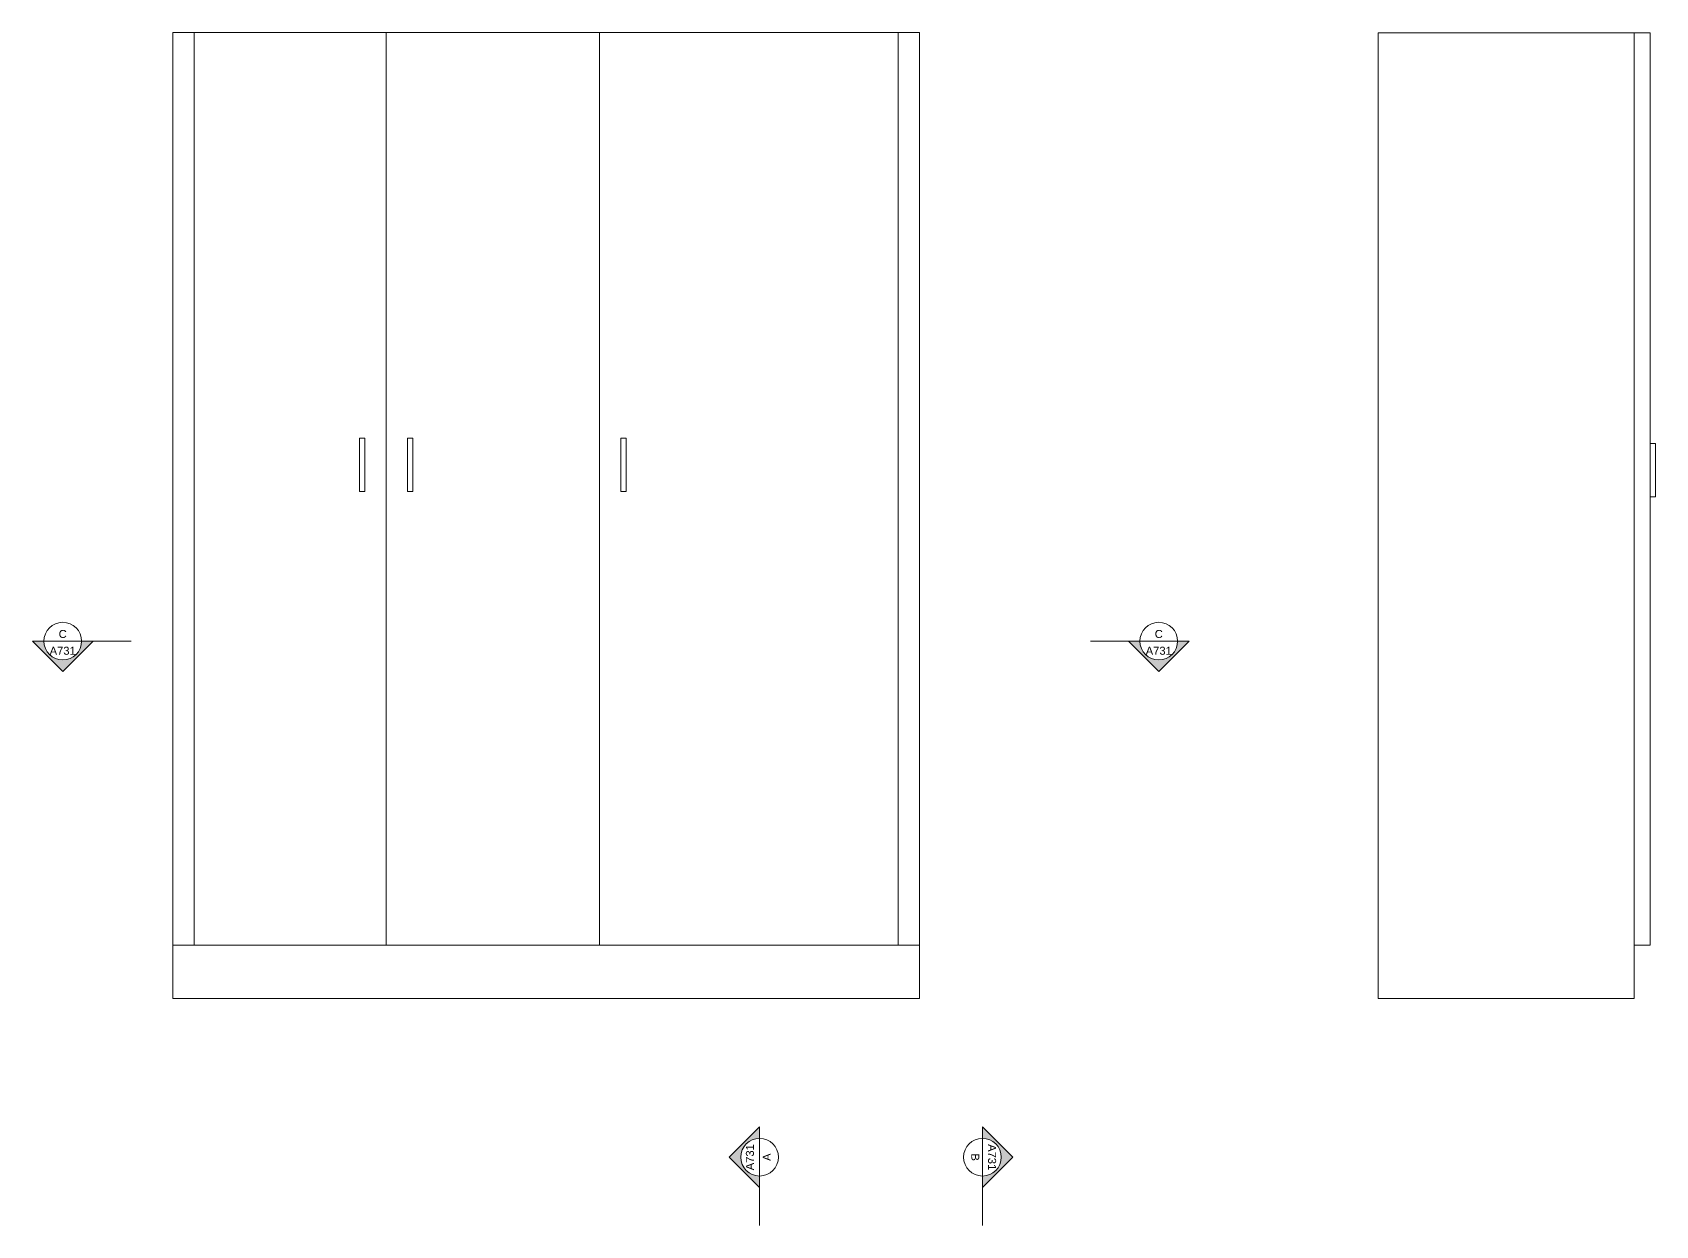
# Model space of a CAD drawing. Header units: millimetres. Extents: x 504 to 1777, y -463 to 772.
# Drawn here: x 503.5 to 807.7, y 178.6 to 402.2 of the extents above; entities that cross this region are included whole.
import ezdxf
from ezdxf.enums import TextEntityAlignment as Align

# ---------------------------------------------------------------- set-up
doc = ezdxf.new("R2010")
doc.units = ezdxf.units.MM
for name, color, linetype, lineweight in [('A-ANNO-SYMB', 3, 'Continuous', 18), ('A-ELEV-MBE', 7, 'Continuous', 18), ('A-PRSP-1', 7, 'Continuous', 40)]:
    doc.layers.add(name, color=color, linetype=linetype, lineweight=lineweight)
doc.styles.get("Standard").update_dxf_attribs({"font": 'Arial.ttf'})

# ---------------------------------------------------------------- blocks, each defined once
blk = doc.blocks.new('SYMBOL')
at = {"layer": 'A-PRSP-1', "linetype": 'Continuous', "lineweight": 20}
h = blk.add_hatch(color=256, dxfattribs=at)
h.dxf.hatch_style = 1
h.paths.add_polyline_path([(11.206, 4.948), (11.316, 4.948, -1), (11.678, 4.948), (11.788, 4.948), (11.497, 5.241)])
at = {"linetype": 'Continuous', "lineweight": 20}
blk.add_line((11.316, 4.948), (11.678, 4.948), dxfattribs=at)
at = {"layer": 'A-PRSP-1', "linetype": 'Continuous', "lineweight": 20}
for p, q in [((11.206, 4.948), (11.497, 5.241)), ((11.788, 4.948), (11.497, 5.241)), ((11.316, 4.948), (11.206, 4.948)), ((11.678, 4.948), (11.788, 4.948))]:
    blk.add_line(p, q, dxfattribs=at)
blk.add_circle((11.497, 4.948), 0.181, dxfattribs=at)
at = {"linetype": 'Continuous', "lineweight": 20}
for tag, p in [('TAVOLA', (11.497, 5.08)), ('SEZIONE', (11.497, 4.918))]:
    blk.add_attdef(tag, text='', height=0.1, dxfattribs=at).set_placement(p, align=Align.TOP_CENTER)

msp = doc.modelspace()

# ---------------------------------------------------------------- linework, layer by layer
at = {"layer": 'A-ANNO-SYMB'}
for p, q in [((522, 288.11), (514.86, 288.11)), ((708.96, 288.11), (701.82, 288.11)), ((639.81, 185.72), (639.81, 178.58)), ((681.57, 185.72), (681.57, 178.58))]:
    msp.add_line(p, q, dxfattribs=at)
at = {"layer": 'A-ELEV-MBE'}
for p, q in [((529.81, 221.16), (529.81, 402.19)), ((529.81, 402.19), (669.81, 402.16)), ((529.81, 402.19), (533.81, 402.19)), ((533.81, 402.19), (533.81, 231.16)), ((569.81, 231.16), (569.81, 402.18)), ((609.81, 231.16), (609.81, 402.17)), ((665.81, 231.16), (665.81, 402.16)), ((669.81, 273.16), (669.81, 402.16)), ((806.74, 402.15), (755.74, 402.15)), ((755.74, 402.15), (755.74, 221.15)), ((803.74, 221.15), (803.74, 402.15)), ((806.74, 231.15), (806.74, 402.15)), ((564.81, 316.16), (564.81, 326.16)), ((564.81, 326.16), (565.81, 326.16)), ((565.81, 326.16), (565.81, 316.16)), ((574.81, 326.16), (573.81, 326.16)), ((573.81, 326.16), (573.81, 316.16)), ((574.81, 316.16), (574.81, 326.16)), ((614.81, 326.16), (613.81, 326.16)), ((613.81, 326.16), (613.81, 316.16)), ((614.81, 316.16), (614.81, 326.16)), ((807.74, 325.15), (806.74, 325.15)), ((806.74, 325.15), (806.74, 315.15)), ((807.74, 315.15), (807.74, 325.15)), ((529.81, 221.16), (529.81, 321.16)), ((565.81, 316.16), (564.81, 316.16)), ((573.81, 316.16), (574.81, 316.16)), ((613.81, 316.16), (614.81, 316.16)), ((806.74, 315.15), (807.74, 315.15)), ((669.81, 273.16), (669.81, 221.16)), ((529.81, 221.16), (529.81, 231.16)), ((529.81, 231.16), (669.81, 231.16)), ((803.74, 221.15), (803.74, 231.15)), ((803.74, 231.15), (806.74, 231.15)), ((533.81, 221.16), (529.81, 221.16)), ((529.81, 221.16), (669.81, 221.16)), ((669.81, 221.16), (665.81, 221.16)), ((755.74, 221.15), (803.74, 221.15))]:
    msp.add_line(p, q, dxfattribs=at)

# ---------------------------------------------------------------- block references
at = {"layer": 'A-ANNO-SYMB'}
ref = msp.add_blockref('SYMBOL', (284.99, 384.6), dxfattribs=dict(at, xscale=-19.50110641980523, yscale=19.50110641980523, zscale=19.50110641980523, rotation=180))
ref.add_attrib('SEZIONE', 'C', dxfattribs={"layer": '0', "linetype": 'Continuous', "lineweight": 20, "height": 1.5}).set_placement((509.19, 290.2), align=Align.TOP_CENTER)
ref.add_attrib('TAVOLA', 'A731', dxfattribs={"layer": '0', "linetype": 'Continuous', "lineweight": 20, "height": 1.5}).set_placement((509.19, 287.06), align=Align.TOP_CENTER)
ref = msp.add_blockref('SYMBOL', (490.42, 384.6), dxfattribs=dict(at, xscale=-19.50110641980523, yscale=19.50110641980523, zscale=19.50110641980523, rotation=180))
ref.add_attrib('SEZIONE', 'C', dxfattribs={"layer": '0', "linetype": 'Continuous', "lineweight": 20, "height": 1.5}).set_placement((714.63, 290.2), align=Align.TOP_CENTER)
ref.add_attrib('TAVOLA', 'A731', dxfattribs={"layer": '0', "linetype": 'Continuous', "lineweight": 20, "height": 1.5}).set_placement((714.63, 287.06), align=Align.TOP_CENTER)
ref = msp.add_blockref('SYMBOL', (736.31, -32.81), dxfattribs=dict(at, xscale=19.50110641980523, yscale=19.50110641980523, zscale=19.50110641980523, rotation=90))
ref.add_attrib('SEZIONE', 'A', dxfattribs={"layer": '0', "linetype": 'Continuous', "lineweight": 20, "height": 1.5, "rotation": 90}).set_placement((640.4, 191.39), align=Align.TOP_CENTER)
ref.add_attrib('TAVOLA', 'A731', dxfattribs={"layer": '0', "linetype": 'Continuous', "lineweight": 20, "height": 1.5, "rotation": 90}).set_placement((637.24, 191.39), align=Align.TOP_CENTER)
ref = msp.add_blockref('SYMBOL', (585.08, 415.6), dxfattribs=dict(at, xscale=19.50110641980523, yscale=19.50110641980523, zscale=19.50110641980523, rotation=270))
ref.add_attrib('SEZIONE', 'B', dxfattribs={"layer": '0', "linetype": 'Continuous', "lineweight": 20, "height": 1.5, "rotation": 270}).set_placement((680.99, 191.39), align=Align.TOP_CENTER)
ref.add_attrib('TAVOLA', 'A731', dxfattribs={"layer": '0', "linetype": 'Continuous', "lineweight": 20, "height": 1.5, "rotation": 270}).set_placement((684.14, 191.39), align=Align.TOP_CENTER)

doc.saveas('drawing.dxf')
